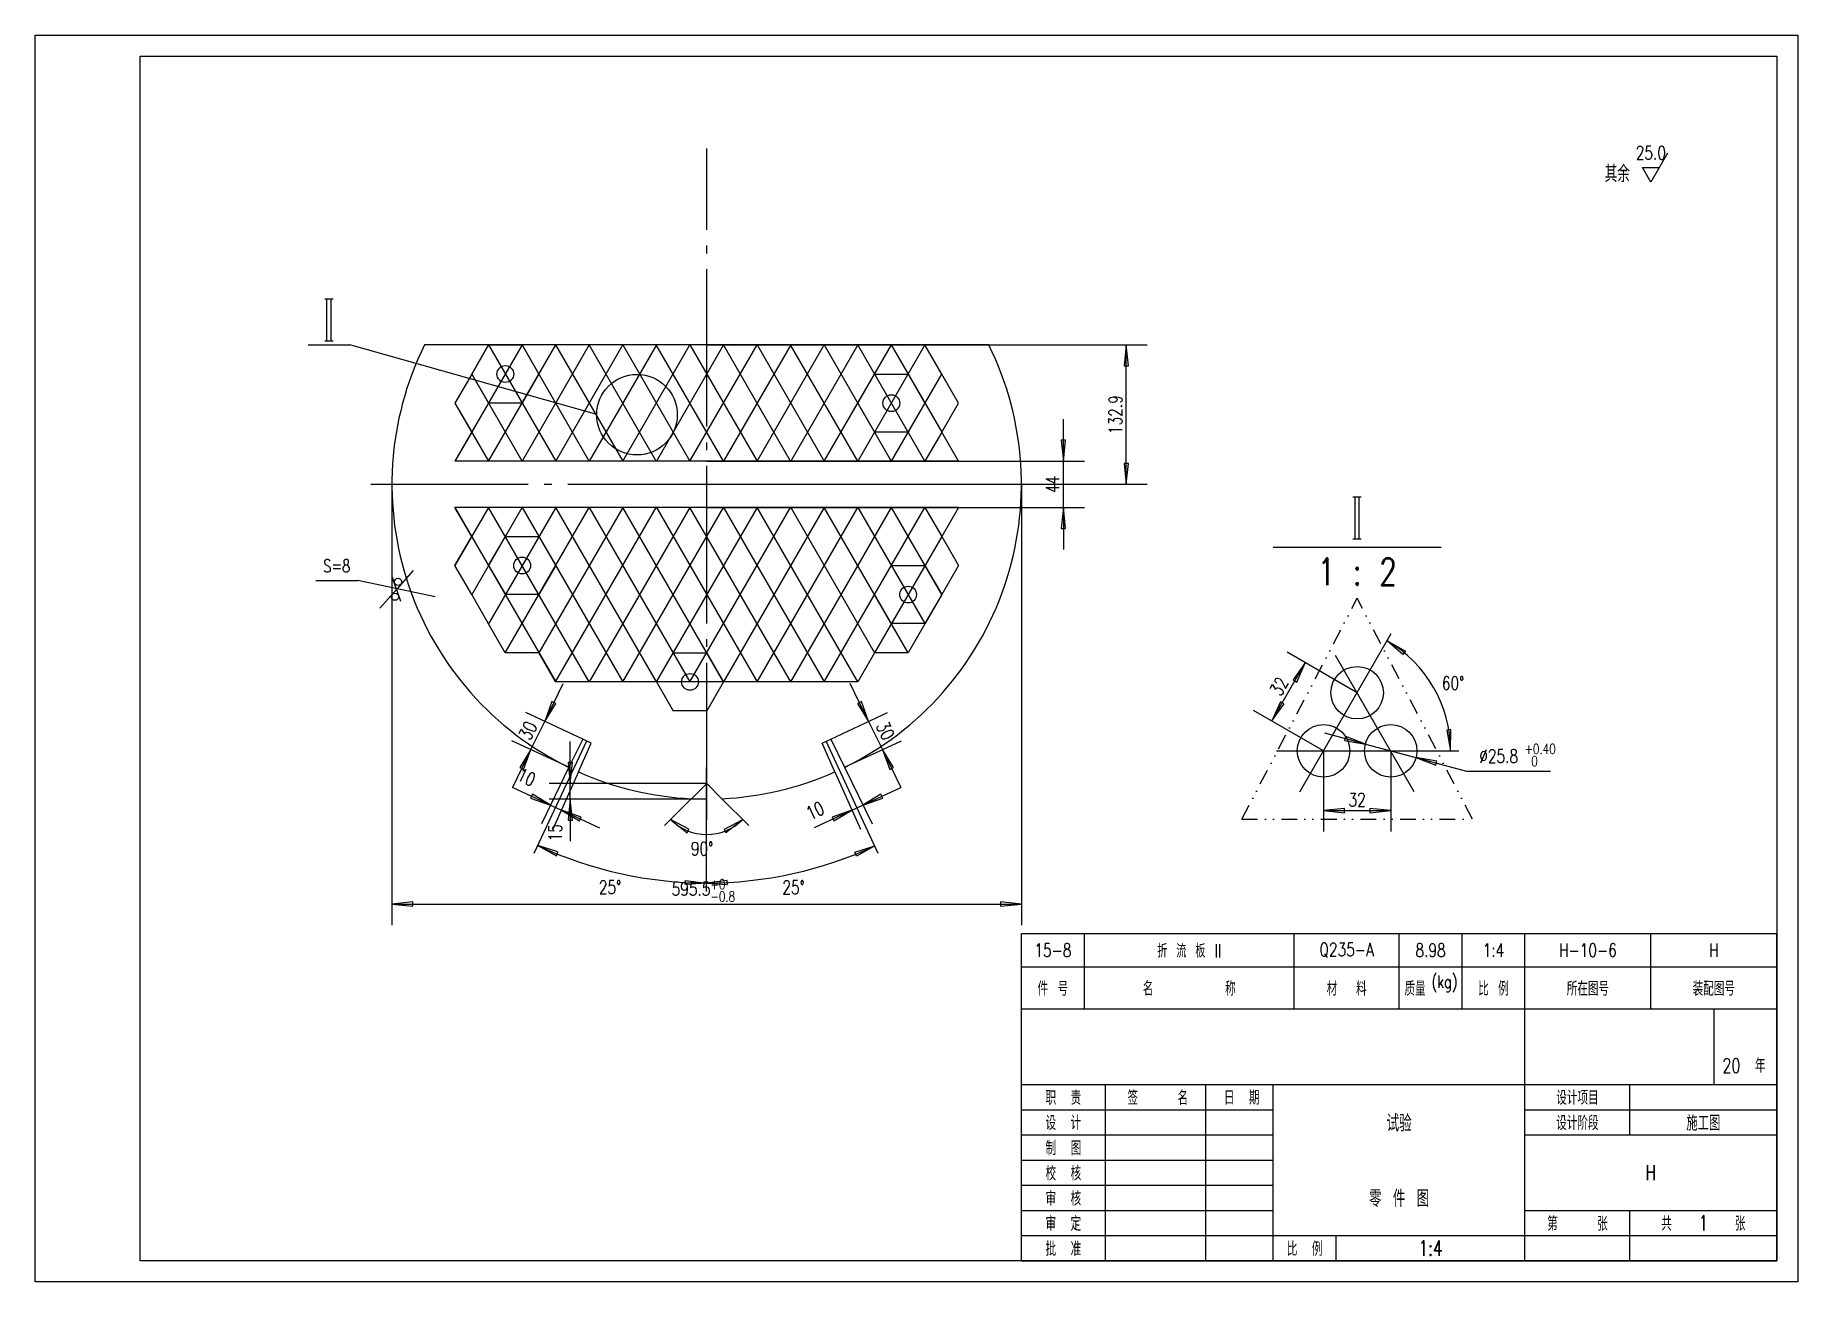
# Model space of a CAD drawing. Extents: x -100 to 1580, y -20 to 1168.
import ezdxf
from ezdxf.enums import TextEntityAlignment as Align

# ---------------------------------------------------------------- set-up
doc = ezdxf.new("R2010")
doc.units = 0
doc.header["$LTSCALE"] = 30
doc.header["$MEASUREMENT"] = 0
doc.linetypes.add('CENTER', pattern=[6.25, 5, -0.5, 0.25, -0.5])
doc.linetypes.add('DIVIDE', pattern=[1.25, 0.5, -0.25, 0, -0.25, 0, -0.25])
for name, color, linetype in [('1', 2, 'CONTINUOUS'), ('2', 1, 'CONTINUOUS'), ('4', 2, 'CENTER'), ('6', 6, 'DIVIDE')]:
    doc.layers.add(name, color=color, linetype=linetype)
doc.styles.add('HZ', font='txt', dxfattribs={"width": 0.75, "bigfont": 'hztxt'})
doc.styles.get("Standard").update_dxf_attribs({"font": 'simplex', "width": 0.75, "bigfont": 'hztxt'})

# ---------------------------------------------------------------- blocks, each defined once
blk = doc.blocks.new('BT3')
at = {"layer": '1'}
for p, q in [((-165, 0), (-165, 18)), ((-115, 0), (-115, 18)), ((-90, 0), (-90, 18)), ((-75, 0), (-75, 18)), ((-60, 0), (-60, 18)), ((-30, 0), (-30, 18)), ((-180, 10), (0, 10))]:
    blk.add_line(p, q, dxfattribs=at)
at = {"layer": '2'}
for p, q in [((-180, 18), (0, 18)), ((-180, 18), (0, 18)), ((-180, 0), (-180, 18)), ((0, 0), (0, 18)), ((-180, 0), (0, 0))]:
    blk.add_line(p, q, dxfattribs=at)
at = {"layer": '1', "style": 'HZ', "width": 0.75}
blk.add_text('(kg)', height=3, dxfattribs=at).set_placement((-79.2, 5), align=Align.CENTER)
for s, p in [('件 号', (-172.5, 5)), ('名       称', (-140, 5)), ('材  料', (-102.5, 5)), ('质量', (-86.2, 5)), ('比 例', (-67.5, 5)), ('所在图号', (-45, 5)), ('装配图号', (-15, 5))]:
    blk.add_text(s, height=3.36, dxfattribs=at).set_placement(p, align=Align.MIDDLE)

msp = doc.modelspace()

# ---------------------------------------------------------------- linework, layer by layer
at = {"layer": '1'}
for p, q in [((176, 916.9), (184, 916.9)), ((178, 876.9), (178, 916.9)), ((182, 876.9), (182, 916.9)), ((176, 876.9), (184, 876.9)), ((160, 872.9), (200, 872.9)), ((435.2, 806.4), (200, 872.9)), ((364.1, 872.9), (300.1, 762)), ((332.1, 762), (396.1, 872.9)), ((332.1, 872.9), (396.1, 762)), ((428, 762), (364, 872.9)), ((428.1, 872.9), (364.1, 762)), ((396, 872.9), (460, 762)), ((396.1, 762), (460.1, 872.9)), ((492, 762), (428, 872.9)), ((492.1, 872.9), (428.1, 762)), ((460, 872.9), (524, 762)), ((460.1, 762), (524.1, 872.9)), ((556, 762), (492, 872.9)), ((556.1, 872.9), (492.1, 762)), ((524, 872.9), (588, 762)), ((524.1, 762), (588.1, 872.9)), ((540, 872.9), (960, 872.9)), ((620, 762), (556, 872.9)), ((620.1, 872.9), (556.1, 762)), ((588, 872.9), (652, 762)), ((588.1, 762), (652.1, 872.9)), ((684, 762), (620, 872.9)), ((684.1, 872.9), (620.1, 762)), ((652, 872.9), (716, 762)), ((652.1, 762), (716.1, 872.9)), ((748, 762), (684, 872.9)), ((748, 872.8), (684.1, 762)), ((716, 872.9), (764, 789.7)), ((940, 740), (940, 872.9)), ((364.1, 762), (316, 845.2)), ((716.1, 762), (764, 845.1)), ((300, 817.5), (332.1, 762)), ((764, 789.7), (748.1, 762)), ((540, 762), (900, 762)), ((880, 718), (880, 762)), ((240, 740), (240, 320)), ((540, 740), (960, 740)), ((840, 740), (840, 320)), ((1156, 728), (1164, 728)), ((1158, 688), (1158, 728)), ((1162, 688), (1162, 728)), ((332.1, 718), (300, 662.5)), ((300.1, 718), (396.1, 551.7)), ((316, 634.8), (364.1, 718)), ((396.1, 718), (332, 607.1)), ((428.1, 551.7), (332.1, 718)), ((348, 579.4), (428, 718)), ((364.1, 718), (460.1, 551.7)), ((460, 718), (380, 579.4)), ((396, 551.7), (492, 718)), ((492.1, 551.7), (396.1, 718)), ((524, 718), (428, 551.7)), ((428.1, 718), (524.1, 551.7)), ((460, 551.7), (556, 718)), ((556.1, 551.7), (460.1, 718)), ((588, 718), (492, 551.7)), ((492.1, 718), (588.1, 551.7)), ((524, 551.7), (620, 718)), ((620.1, 551.7), (524.1, 718)), ((540, 718), (900, 718)), ((652, 718), (556, 551.7)), ((556.1, 718), (652.1, 551.7)), ((588, 551.7), (684, 718)), ((684, 551.8), (588.1, 718)), ((716, 718), (620, 551.7)), ((620.1, 718), (700.1, 579.4)), ((652, 551.7), (748, 718)), ((732, 579.5), (652.1, 718)), ((684.1, 718), (748, 607.2)), ((764, 634.9), (716.1, 718)), ((748.1, 718), (764, 690.3)), ((764, 690.3), (700, 579.4)), ((1156, 688), (1164, 688)), ((167.4, 648.2), (207.4, 648.2)), ((281.3, 632.9), (207.4, 648.2)), ((1128, 486), (1192.5, 597.7)), ((1160, 541.4), (1093.3, 579.9)), ((1078.6, 514.5), (1110.6, 569.9)), ((421.8, 497.2), (367.5, 522.6)), ((658.2, 497.2), (712.5, 522.6)), ((1128, 486), (1061.3, 524.5)), ((372.4, 487.2), (385.6, 514.1)), ((694.4, 514.1), (707.6, 487.2)), ((408.7, 470.3), (354.3, 495.6)), ((375.7, 388.5), (425.7, 495.4)), ((703.6, 388.2), (653.9, 495.2)), ((671.3, 470.3), (725.7, 495.6)), ((1167.9, 492.5), (1216.1, 479.5)), ((1128, 486), (1257, 486)), ((1128, 486), (1128, 409)), ((1192, 486), (1192, 409)), ((1192, 486), (1264.4, 466.6)), ((408.7, 470.3), (382.4, 416.3)), ((540, 455), (390, 455)), ((417.8, 466), (393.3, 411.2)), ((410, 440), (410, 455)), ((539.7, 352), (539.8, 470)), ((539.7, 352), (539.8, 470)), ((662.2, 466), (686.7, 411.2)), ((671.3, 470.3), (697.6, 416.3)), ((1264.4, 466.6), (1344.4, 466.6)), ((540, 440), (390, 440)), ((499.9, 414.9), (525.3, 440.4)), ((580.1, 414.9), (554.6, 440.3)), ((391.2, 434.3), (401.5, 429.5)), ((678.5, 429.5), (688.8, 434.3)), ((1128, 429), (1192, 429)), ((240, 340), (840, 340)), ((240, 340), (840, 340)), ((1320, 0), (1320, 240)), ((1500, 240), (1500, 168)), ((840, 168), (1560, 168)), ((920, 0), (920, 168)), ((1015.9, 0), (1015.9, 168)), ((1080, 0), (1080, 168)), ((1420, 120), (1420, 168)), ((840, 144), (1080, 144)), ((1320, 144), (1560, 144)), ((840, 120), (1080, 120)), ((1320, 120), (1560, 120)), ((840, 96), (1080, 96)), ((840, 72), (1080, 72)), ((840, 48), (1080, 48)), ((1320, 48), (1560, 48)), ((1420, 0), (1420, 48)), ((840, 24), (1560, 24)), ((1140, 0), (1140, 24))]:
    msp.add_line(p, q, dxfattribs=at)
for points in [[(-100, -20), (-100, 1168), (1580, 1168), (1580, -20)], [(1188.5, 590.8), (1206.2, 580.9), (1203.7, 577.8)], [(1249, 486), (1249.3, 506.3), (1245.4, 505.6)], [(505.5, 420.6), (521.5, 407.8), (523, 411.5)], [(574.4, 420.5), (558.4, 407.7), (556.9, 411.5)], [(379.1, 395.7), (396.7, 385.9), (398.2, 389.6)], [(700.3, 395.4), (682.7, 385.6), (681.2, 389.3)], [(539.7, 360), (519.6, 358.5), (519.8, 362.5)], [(539.7, 360), (559.8, 358.5), (559.6, 362.5)]]:
    msp.add_lwpolyline(points, close=True, dxfattribs=at)
for points in [[(1456, 1055.7), (1440, 1028), (1432, 1041.9), (1448, 1041.9)], [(940, 872.9), (938, 852.9), (942, 852.9), (940, 872.9)], [(880, 762), (882, 782), (878, 782), (880, 762), (880, 802)], [(940, 740), (942, 760), (938, 760), (940, 740)], [(880, 718), (878, 698), (882, 698), (880, 718), (880, 678)], [(260.3, 657.8), (244.3, 639.9), (240.6, 651.3)], [(228.4, 622), (244.3, 639.9), (248.1, 628.5)], [(1110.6, 569.9), (1098.9, 553.6), (1102.4, 551.6), (1110.6, 569.9)], [(385.6, 514.1), (396.1, 531.2), (392.5, 533), (385.6, 514.1), (403.1, 550.1)], [(694.4, 514.1), (687.5, 533), (683.9, 531.2), (694.4, 514.1), (676.9, 550.1)], [(1078.6, 514.5), (1090.4, 530.8), (1086.9, 532.8), (1078.6, 514.5)], [(410, 455), (412, 475), (408, 475), (410, 455), (410, 495)], [(1167.9, 492.5), (1149.1, 499.6), (1148, 495.7), (1167.9, 492.5), (1129.2, 502.8)], [(372.4, 487.2), (361.9, 470.1), (365.5, 468.3), (372.4, 487.2), (354.9, 451.2)], [(707.6, 487.2), (714.5, 468.3), (718.1, 470.1), (707.6, 487.2), (725.1, 451.2)], [(1216.1, 479.5), (1234.9, 472.4), (1236, 476.3), (1216.1, 479.5), (1254.8, 469.2)], [(391.2, 434.3), (373.9, 444.6), (372.2, 440.9), (391.2, 434.3), (354.9, 451.2)], [(410, 440), (408, 420), (412, 420), (410, 440), (410, 400)], [(688.8, 434.3), (707.8, 440.9), (706.1, 444.6), (688.8, 434.3), (725.1, 451.2)], [(401.5, 429.5), (418.7, 419.2), (420.4, 422.9), (401.5, 429.5), (437.7, 412.6)], [(678.5, 429.5), (659.6, 422.9), (661.3, 419.2), (678.5, 429.5), (642.3, 412.6)], [(1128, 429), (1148, 427), (1148, 431), (1128, 429)], [(1192, 429), (1172, 431), (1172, 427), (1192, 429)], [(240, 340), (260, 338), (260, 342), (240, 340)], [(840, 340), (820, 342), (820, 338), (840, 340)]]:
    msp.add_lwpolyline(points, dxfattribs=at)
for centre, radius in [((473.6, 806.4), 38.4), ((245.8, 647), 3.46), ((242.9, 632.9), 3.46)]:
    msp.add_circle(centre, radius, dxfattribs=at)
for centre, radius, start, end in [((1128, 486), 121, 0, 60), ((540, 455), 48.7, 225, 315), ((540, 740), 380, 245, 270), ((540, 740), 380, 270, 295)]:
    msp.add_arc(centre, radius, start, end, dxfattribs=at)
for points in [[(940, 872.9), (938, 852.9), (942, 852.9), (940, 872.9)], [(880, 762), (882, 782), (878, 782), (880, 762)], [(940, 740), (942, 760), (938, 760), (940, 740)], [(880, 718), (878, 698), (882, 698), (880, 718)], [(1188.5, 590.8), (1206.2, 580.9), (1203.7, 577.8), (1188.5, 590.8)], [(1110.6, 569.9), (1098.9, 553.6), (1102.4, 551.6), (1110.6, 569.9)], [(385.6, 514.1), (396.1, 531.2), (392.5, 533), (385.6, 514.1)], [(694.4, 514.1), (687.5, 533), (683.9, 531.2), (694.4, 514.1)], [(1078.6, 514.5), (1090.4, 530.8), (1086.9, 532.8), (1078.6, 514.5)], [(1249, 486), (1249.3, 506.3), (1245.4, 505.6), (1249, 486)], [(1167.9, 492.5), (1149.1, 499.6), (1148, 495.7), (1167.9, 492.5)], [(372.4, 487.2), (361.9, 470.1), (365.5, 468.3), (372.4, 487.2)], [(410, 455), (412, 475), (408, 475), (410, 455)], [(707.6, 487.2), (714.5, 468.3), (718.1, 470.1), (707.6, 487.2)], [(1216.1, 479.5), (1234.9, 472.4), (1236, 476.3), (1216.1, 479.5)], [(391.2, 434.3), (373.9, 444.6), (372.2, 440.9), (391.2, 434.3)], [(410, 440), (408, 420), (412, 420), (410, 440)], [(688.8, 434.3), (707.8, 440.9), (706.1, 444.6), (688.8, 434.3)], [(401.5, 429.5), (418.7, 419.2), (420.4, 422.9), (401.5, 429.5)], [(505.5, 420.6), (521.5, 407.8), (523, 411.5), (505.5, 420.6)], [(574.4, 420.5), (558.4, 407.7), (556.9, 411.5), (574.4, 420.5)], [(678.5, 429.5), (659.6, 422.9), (661.3, 419.2), (678.5, 429.5)], [(1128, 429), (1148, 427), (1148, 431), (1128, 429)], [(1192, 429), (1172, 431), (1172, 427), (1192, 429)], [(379.1, 395.7), (396.7, 385.9), (398.2, 389.6), (379.1, 395.7)], [(700.3, 395.4), (682.7, 385.6), (681.2, 389.3), (700.3, 395.4)], [(539.7, 360), (519.6, 358.5), (519.8, 362.5), (539.7, 360)], [(539.7, 360), (559.8, 358.5), (559.6, 362.5), (539.7, 360)], [(240, 340), (260, 338), (260, 342), (240, 340)], [(840, 340), (820, 342), (820, 338), (840, 340)]]:
    msp.add_solid(points, dxfattribs=at)
at = {"layer": '2'}
for p, q in [((809, 872.9), (271, 872.9)), ((332, 872.9), (316, 845.1)), ((316.1, 845.1), (332.1, 872.8)), ((348, 872.9), (332, 872.9)), ((332.1, 872.8), (364.1, 872.8)), ((380, 872.9), (348, 872.9)), ((364.1, 872.8), (380.1, 845.1)), ((396, 872.9), (380, 872.9)), ((428, 872.9), (396, 872.9)), ((460, 872.9), (428, 872.9)), ((492, 872.9), (460, 872.9)), ((524, 872.9), (492, 872.9)), ((556, 872.9), (524, 872.9)), ((588, 872.9), (556, 872.9)), ((620, 872.9), (588, 872.9)), ((652, 872.9), (620, 872.9)), ((684, 872.9), (652, 872.9)), ((700, 872.9), (684, 872.9)), ((732, 872.9), (700, 872.9)), ((748, 872.9), (732, 872.9)), ((764, 845.1), (748, 872.9)), ((316, 845.1), (300, 817.4)), ((316.1, 845.1), (332.1, 817.4)), ((380.1, 845.1), (364.1, 817.4)), ((684, 817.4), (700, 845.1)), ((700, 845.1), (732, 845.1)), ((732, 845.1), (748, 817.4)), ((780, 817.4), (764, 845.1)), ((300, 817.4), (316, 789.7)), ((364.1, 817.4), (332.1, 817.4)), ((684, 817.4), (700, 789.7)), ((748, 817.4), (732, 789.7)), ((764, 789.7), (780, 817.4)), ((316, 789.7), (300, 762)), ((732, 789.7), (700, 789.7)), ((780, 762), (764, 789.7)), ((780, 762), (300, 762)), ((316, 690.3), (300, 718)), ((780, 718), (300, 718)), ((780, 718), (764, 690.3)), ((300, 662.6), (316, 690.3)), ((332.1, 662.6), (348.1, 690.3)), ((348.1, 690.3), (380.1, 690.3)), ((380.1, 690.3), (396.1, 662.6)), ((764, 690.3), (780, 662.6)), ((1080, 680), (1240, 680)), ((316, 634.9), (300, 662.6)), ((332.1, 662.6), (348.1, 634.9)), ((396.1, 662.6), (380.1, 634.9)), ((700, 634.9), (716, 662.6)), ((716, 662.6), (748, 662.6)), ((748, 662.6), (764, 634.9)), ((780, 662.6), (764, 634.9)), ((332, 607.1), (316, 634.9)), ((380.1, 634.9), (348.1, 634.9)), ((700, 634.9), (716, 607.2)), ((764, 634.9), (748, 607.1)), ((764, 634.9), (748, 607.2)), ((348, 579.4), (332, 607.1)), ((748, 607.2), (716, 607.2)), ((748, 607.1), (732, 579.4)), ((380, 579.4), (348, 579.4)), ((396, 551.7), (380, 579.4)), ((492.1, 551.7), (508.1, 579.5)), ((508.1, 579.5), (540.1, 579.5)), ((540.1, 579.5), (556.1, 551.7)), ((700, 579.4), (684, 551.7)), ((732, 579.4), (700, 579.4)), ((428, 551.7), (396, 551.7)), ((460, 551.7), (428, 551.7)), ((492, 551.7), (460, 551.7)), ((524, 551.7), (492, 551.7)), ((492.1, 551.7), (508.1, 524)), ((556, 551.7), (524, 551.7)), ((556.1, 551.7), (540.1, 524)), ((588, 551.7), (556, 551.7)), ((620, 551.7), (588, 551.7)), ((652, 551.7), (620, 551.7)), ((684, 551.7), (652, 551.7)), ((540.1, 524), (508.1, 524)), ((421.8, 497.2), (408.7, 470.3)), ((417.8, 466), (430, 493.4)), ((430, 493.4), (421.8, 497.2)), ((650, 493.4), (658.2, 497.2)), ((662.2, 466), (650, 493.4)), ((658.2, 497.2), (671.3, 470.3)), ((540, 455), (525.4, 440.4)), ((540, 455), (554.6, 440.4)), ((840, 240), (1560, 240)), ((840, 0), (840, 240)), ((1560, 0), (1560, 240)), ((840, 0), (1560, 0))]:
    msp.add_line(p, q, dxfattribs=at)
msp.add_lwpolyline([(0, 0), (0, 1148), (1560, 1148), (1560, 0)], close=True, dxfattribs=at)
for centre, radius in [((348.1, 845.1), 8), ((716, 817.4), 8), ((364.1, 662.6), 8), ((732, 634.9), 8), ((524.1, 551.7), 8), ((1160, 541.4), 25), ((1128, 486), 25), ((1192, 486), 25)]:
    msp.add_circle(centre, radius, dxfattribs=at)
for start, end in [(153.715, 244.045), (295.955, 26.285), (245.955, 267.2024), (272.7976, 294.045)]:
    msp.add_arc((540, 740), 300, start, end, dxfattribs=at)
at = {"layer": '4'}
for p, q in [((540, 420), (540, 1060)), ((220, 740), (860, 740)), ((1105.5, 447), (1182.5, 580.4)), ((1214.5, 447), (1137.5, 580.4)), ((1083, 486), (1237, 486))]:
    msp.add_line(p, q, dxfattribs=at)
at = {"layer": '6'}
for p, q in [((1050.1, 421), (1160, 631.4)), ((1269.9, 421), (1160, 631.4)), ((1050.1, 421), (1269.9, 421))]:
    msp.add_line(p, q, dxfattribs=at)

# ---------------------------------------------------------------- block references
at = {"layer": '1', "xscale": 4, "yscale": 4, "zscale": 4}
msp.add_blockref('BT3', (1560, 240), dxfattribs=at)

# ---------------------------------------------------------------- texts
at = {"layer": '1', "style": 'HZ', "width": 0.75}
for s, height, p in [('25.0', 12.8, (1440, 1049.6)), ('S=8', 12.16, (187.4, 656.2)), ('1 : 2', 25.6, (1160, 644)), ('32', 12.8, (1160, 433)), ('90%%d ', 12.8, (539.9, 386.3)), ('25%%d ', 12.8, (452.2, 349.6)), ('25%%d ', 12.8, (627.1, 349.5))]:
    msp.add_text(s, height=height, dxfattribs=at).set_placement(p, align=Align.CENTER)
for s, height, p in [('其余', 16, (1420, 1028)), ('595.5', 12.8, (543.6, 348))]:
    msp.add_text(s, height=height, dxfattribs=at).set_placement(p, align=Align.RIGHT)
for s, rotation, p in [('132.9', 90, (936, 806.4)), ('44', 90, (876, 740)), ('32', 60, (1091.2, 544.2)), ('30', 64.05, (375.4, 502.4)), ('30', 295.95, (704.6, 502.4)), ('10', 335, (365.6, 455.1)), ('10', 25, (646.1, 423.2)), ('15', 90, (402, 408))]:
    msp.add_text(s, height=12.8, rotation=rotation, dxfattribs=at).set_placement(p, align=Align.CENTER)
for s, height, p in [('60%%d ', 12.8, (1240.8, 544.1)), ('%%c25.8', 12.8, (1276.4, 474.6)), ('+0.40', 9.6, (1319.6, 483)), (' 0', 9.6, (1319.6, 471.4)), ('+0', 9.6, (543.6, 354)), ('-0.8', 9.6, (543.6, 342.4))]:
    msp.add_text(s, height=height, dxfattribs=at).set_placement(p)
for s, height, p in [('15-8', 12.8, (870, 296)), ('折 流 板 II', 12.8, (1000, 296)), ('Q235-A', 12.8, (1150, 296)), ('8.98', 12.8, (1230, 296)), ('1:4', 12.8, (1290, 296)), ('H-10-6', 12.8, (1380, 296)), ('H', 12.8, (1500, 296)), ('试验', 16, (1200, 132)), ('施工图', 14.4, (1490, 132)), ('H', 14.4, (1440, 84)), ('零 件 图', 16, (1200, 60)), ('1', 14.4, (1490, 36)), ('1:4', 14.4, (1230, 12))]:
    msp.add_text(s, height=height, dxfattribs=at).set_placement(p, align=Align.MIDDLE)
at = {"layer": '1', "width": 0.75}
for s, p in [('20  年', (1528.7, 186.7)), ('职  责', (880, 156)), ('签     名', (970, 156)), ('日  期', (1050, 156)), ('设计项目', (1370, 156)), ('设  计', (880, 132)), ('设计阶段', (1370, 132)), ('制  图', (880, 108)), ('校  核', (880, 84)), ('审  核', (880, 60)), ('审  定', (880, 36)), ('第     张', (1370, 36)), ('共        张', (1490, 36)), ('批  准', (880, 12)), ('比  例', (1110, 12))]:
    msp.add_text(s, height=13.44, dxfattribs=at).set_placement(p, align=Align.MIDDLE)

doc.saveas('drawing.dxf')
